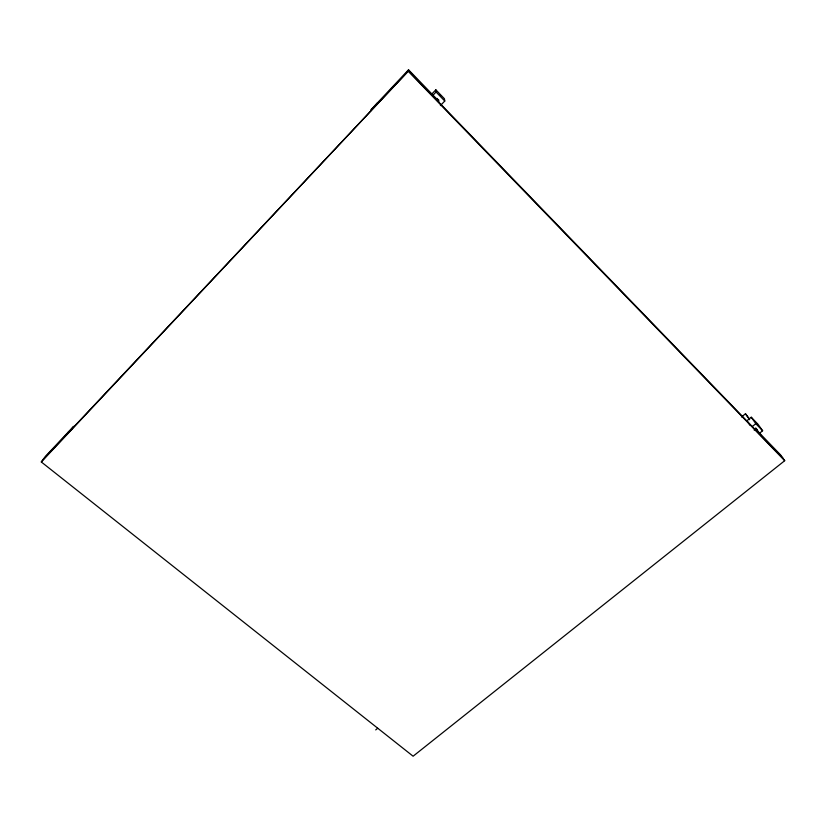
<?xml version="1.0" encoding="UTF-8"?>
<svg xmlns="http://www.w3.org/2000/svg" width="826" height="826" viewBox="0 0 826 826"><rect width="100%" height="100%" fill="white"/><g stroke="black" fill="none" stroke-linecap="round" stroke-linejoin="round"><path stroke-width="1.24" d="M437.068 100.38L436.954 99.203L408.54 69.787L408.436 70.747L783.027 458.358M758.774 432.318L780.56 454.868L784.7 460.701L413.103 756.213L41.3 461.961L408.54 70.86L43.024 459.628M377.637 102.661L371.008 110.137M370.812 110.767L371.204 109.507L408.54 69.787M71.335 429.52L73.679 426.309L45.523 456.262L41.3 461.961M68.826 431.471L67.618 433.123L72.481 427.951M431.523 94.329L435.839 89.817L444.409 98.707L444.77 101.04L440.382 105.594M432.556 95.671L436.066 92.006L435.839 89.817M741.48 417.016L745.455 413.754L749.554 419.112M759.125 433.588L762.615 430.759L757.989 424.223L751.247 417.233L746.952 420.754L750.153 425.39M375.706 729.905L377.688 728.284M752.31 426.536L755.8 423.686L762.615 430.759M754.169 430.078L755.914 428.653L757.277 430.067L755.976 428.198M440.258 95.3C438.792 93.968 441.776 96.828 440.289 95.486M436.066 92.006L444.77 101.04M436.913 98.366L438.658 100.173M408.467 71.501L784.7 460.701M751.247 417.233L755.8 423.686M756.151 428.56L761.118 435.684M745.455 413.754L749.605 419.711M755.501 428.167L759.744 434.259M438.544 99.678L438.833 102.207M757.339 424.45L756.492 423.49L757.339 424.43"/></g></svg>
